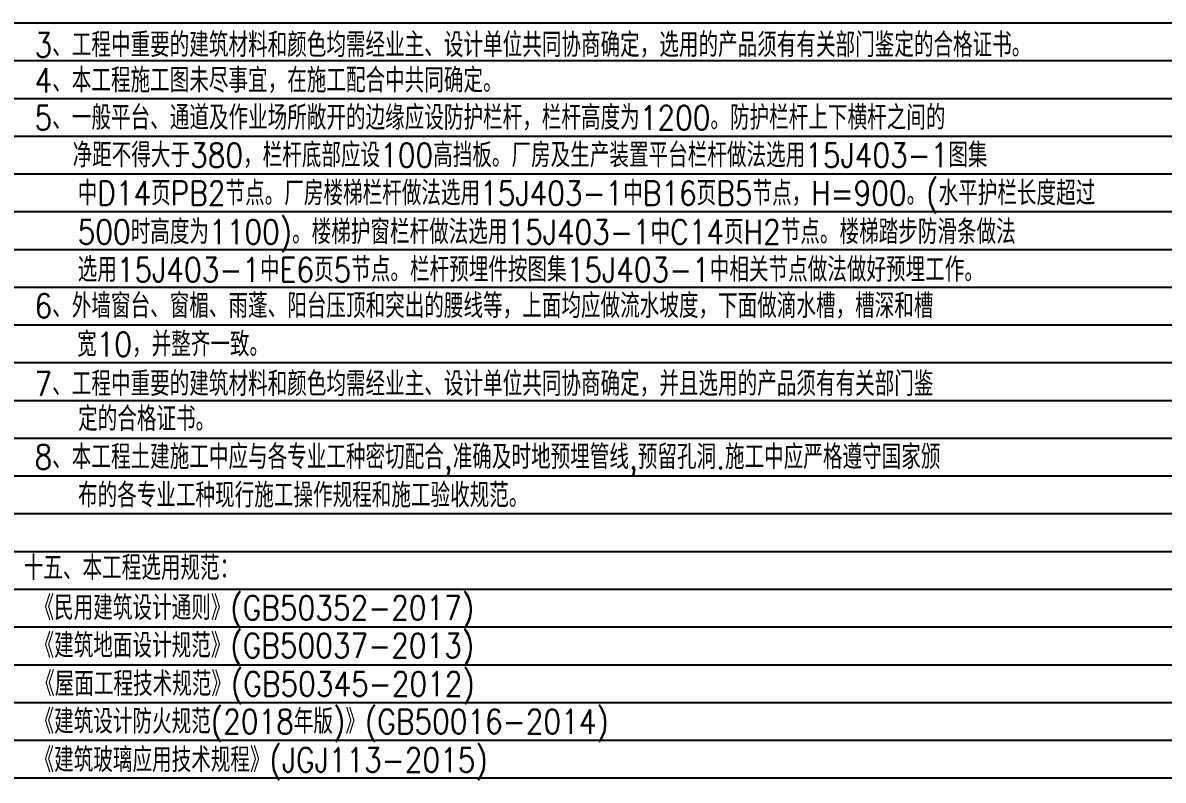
# Model space of a CAD drawing. Extents: x 5191187 to 5306989, y -468291 to -238224.
# Drawn here: x 5272605 to 5293765, y -344125 to -330084 of the extents above; entities that cross this region are included whole.
import ezdxf

# ---------------------------------------------------------------- set-up
doc = ezdxf.new("R2010")
doc.units = 0
doc.header["$LTSCALE"] = 1000
doc.header["$MEASUREMENT"] = 0
doc.layers.get('0').update_dxf_attribs({"linetype": 'CONTINUOUS'})
doc.layers.add('图层线', color=8, linetype='CONTINUOUS')
doc.styles.add('HZ1', font='txt.shx', dxfattribs={"bigfont": 'hzdx.shx'})

msp = doc.modelspace()

# ---------------------------------------------------------------- linework, layer by layer
at = {"layer": '图层线'}
for p, q in [((5221045.9, -330083.9), (5301645.9, -330083.9)), ((5221045.9, -330783.9), (5301645.9, -330783.9)), ((5221045.9, -331483.9), (5301645.9, -331483.9)), ((5221045.9, -332183.9), (5301645.9, -332183.9)), ((5221045.9, -332883.9), (5301645.9, -332883.9)), ((5221045.9, -333583.9), (5301645.9, -333583.9)), ((5221045.9, -334283.9), (5301645.9, -334283.9)), ((5221045.9, -334983.9), (5301645.9, -334983.9)), ((5221045.9, -335683.9), (5301645.9, -335683.9)), ((5221045.9, -336383.9), (5301645.9, -336383.9)), ((5221045.9, -337083.9), (5301645.9, -337083.9)), ((5221045.9, -337783.9), (5301645.9, -337783.9)), ((5221045.9, -338483.9), (5301645.9, -338483.9)), ((5221045.9, -339183.9), (5301645.9, -339183.9)), ((5221045.9, -339883.9), (5301645.9, -339883.9)), ((5221045.9, -340583.9), (5301645.9, -340583.9)), ((5221045.9, -341283.9), (5301645.9, -341283.9)), ((5221045.9, -341983.9), (5301645.9, -341983.9)), ((5221045.9, -342683.9), (5301645.9, -342683.9)), ((5221045.9, -343383.9), (5301645.9, -343383.9)), ((5221045.9, -344083.9), (5301645.9, -344083.9))]:
    msp.add_line(p, q, dxfattribs=at)

# ---------------------------------------------------------------- texts
at = {"color": 4, "style": 'HZ1', "width": 0.85}
for s, p in [('3、工程中重要的建筑材料和颜色均需经业主、设计单位共同协商确定，选用的产品须有有关部门鉴定的合格证书。', (5272823, -330718.5)), ('4、本工程施工图未尽事宜，在施工配合中共同确定。', (5272823, -331375.5)), ('5、一般平台、通道及作业场所敞开的边缘应设防护栏杆，栏杆高度为1200。防护栏杆上下横杆之间的', (5272823, -332068)), ('净距不得大于380，栏杆底部应设100高挡板。厂房及生产装置平台栏杆做法选用15J403-1图集', (5273528.3, -332762.8)), ('中D14页PB2节点。厂房楼梯栏杆做法选用15J403-1中B16页B5节点，H=900。(水平护栏长度超过', (5273623.1, -333467.5)), ('500时高度为1100)。楼梯护窗栏杆做法选用15J403-1中C14页H2节点。楼梯踏步防滑条做法', (5273623.1, -334185.9)), ('选用15J403-1中E6页5节点。栏杆预埋件按图集15J403-1中相关节点做法做好预埋工作。', (5273623.1, -334885.9)), ('6、外墙窗台、窗楣、雨蓬、阳台压顶和突出的腰线等，上面均应做流水坡度，下面做滴水槽，槽深和槽', (5272823, -335556.3)), ('宽10，并整齐一致。', (5273612.2, -336269.4)), ('7、工程中重要的建筑材料和颜色均需经业主、设计单位共同协商确定，并且选用的产品须有有关部门鉴', (5272823, -337002.3)), ('定的合格证书。', (5273631.7, -337652.4)), ('8、本工程土建施工中应与各专业工种密切配合,准确及时地预埋管线,预留孔洞.施工中应严格遵守国家颁', (5272823, -338357.5)), ('布的各专业工种现行施工操作规程和施工验收规范。', (5273629.7, -339068.4)), ('《民用建筑设计通则》(GB50352-2017)', (5272823, -341155.5)), ('《建筑地面设计规范》(GB50037-2013)', (5272823, -341855.5)), ('《屋面工程技术规范》(GB50345-2012)', (5272833.8, -342565.2)), ('《建筑设计防火规范(2018年版)》(GB50016-2014)', (5272823, -343263.3)), ('《建筑玻璃应用技术规程》(JGJ113-2015)', (5272823, -343975.3))]:
    msp.add_text(s, height=450, dxfattribs=at).set_placement(p)
at = {"color": 6, "style": 'HZ1', "width": 0.85}
msp.add_text('十五、本工程选用规范：', height=450, dxfattribs=at).set_placement((5272623, -340414.9))

doc.saveas('drawing.dxf')
